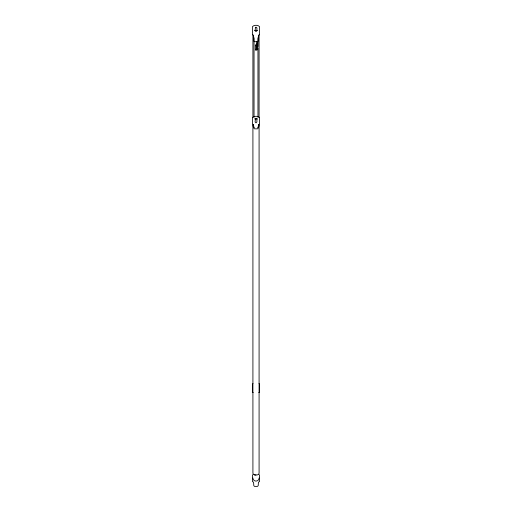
<?xml version="1.0" encoding="UTF-8"?>
<svg xmlns="http://www.w3.org/2000/svg" width="512" height="512" viewBox="0 0 512 512"><rect width="100%" height="100%" fill="white"/><g stroke="black" fill="none" stroke-linecap="round" stroke-linejoin="round"><path stroke-width="0.77" d="M252.966 383.546L252.422 384.224L252.422 392.269L253.229 392.627M252.966 474.547L252.422 475.219L252.422 481.568L253.574 482.182L253.798 485.683L254.522 486.4L257.478 486.4L258.202 485.683L258.426 482.182L259.578 481.568L259.578 475.219L259.034 474.547M252.915 124.384L252.915 472.96A3.085 2.221 0 0 0 254.458 474.88L257.542 474.88A3.085 2.221 0 0 0 259.085 472.96L259.085 124.384M254.464 30.63L257.536 30.63M256.781 41.83L257.67 41.83M256.781 43.718L257.67 43.718M256.781 45.357L257.67 45.357M255.462 45.722L256.531 45.722M255.462 49.28L256.531 49.28M254.464 118.899L257.536 118.899M258.771 392.627L259.578 392.269L259.578 384.224L259.034 383.546M254.458 474.88L256 475.181M259.085 34.918L259.085 117.197M257.965 37.786L257.965 46.534M257.965 48.128L257.965 117.312M257.67 41.581L257.67 49.766L256.781 49.766L256.781 41.581M254.035 37.786L254.035 117.312M252.915 34.918L252.915 117.197M259.085 125.472A3.085 2.221 0 0 1 257.542 127.392M254.458 127.392A3.085 2.221 0 0 1 252.915 125.472M259.085 477.99A3.085 3.085 0 0 1 256 481.075A3.085 3.085 0 0 1 252.915 477.99M258.426 35.334L258.202 40.973L257.478 41.696L254.522 41.696L253.798 40.973L253.574 35.334L252.422 34.72L252.422 26.675C253.99 24.806 258.01 24.806 259.578 26.675L259.578 34.72L258.426 35.334M258.426 124.634L258.202 128.134L257.478 128.851L254.522 128.851L253.798 128.134L253.574 124.634L252.422 124.019L252.422 117.67C253.99 115.808 258.01 115.808 259.578 117.67L259.578 124.019L258.426 124.634M255.462 27.309L255.104 30.694L256 31.59L256.896 30.694L256.896 28.013L256.538 27.309L255.462 27.309M255.462 118.31L255.104 121.958L256 122.848L256.896 121.958L256.896 119.014L256.538 118.31L255.462 118.31M256.531 44.826L255.462 44.826L255.462 50.176L256.531 50.176L256.531 44.826"/></g></svg>
